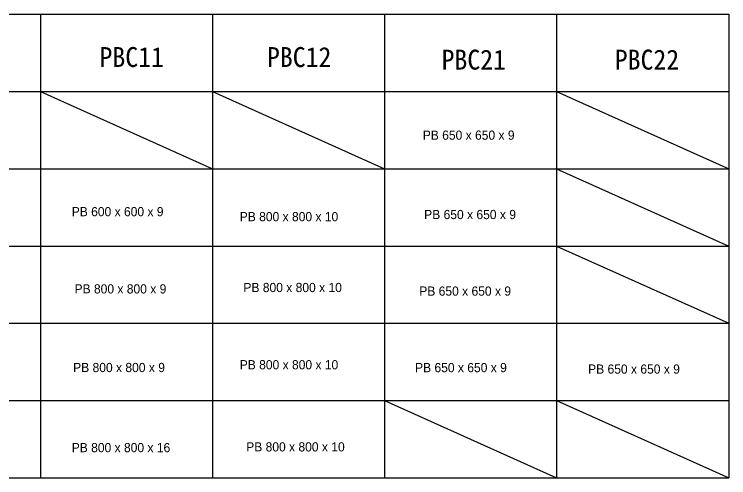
# Model space of a CAD drawing. Extents: x 152195838 to 160350639, y 364657247 to 370318102.
# Drawn here: x 160137023 to 160200115, y 364701054 to 364741982 of the extents above; entities that cross this region are included whole.
import ezdxf
from ezdxf.enums import TextEntityAlignment as Align

# ---------------------------------------------------------------- set-up
doc = ezdxf.new("R2010")
doc.units = 0
doc.header["$MEASUREMENT"] = 0
for name, color, linetype in [('ELE', 4, 'CONTINUOUS'), ('TEX', 3, 'CONTINUOUS'), ('text', 3, 'CONTINUOUS')]:
    doc.layers.add(name, color=color, linetype=linetype)
doc.styles.add('CGS-LEAD', font='', dxfattribs={"width": 0.9})
doc.styles.add('돋움체', font='')
doc.styles.get('CGS-LEAD').set_extended_font_data('Dotum')
doc.styles.get('돋움체').set_extended_font_data('DotumChe')

msp = doc.modelspace()

# ---------------------------------------------------------------- linework, layer by layer
at = {"layer": 'ELE'}
for p, q in [((160063345.8464, 364741981.897), (160200114.6856, 364741981.897)), ((160139328.5348, 364741981.897), (160139328.5348, 364701054.123)), ((160154525.0725, 364741981.897), (160154525.0725, 364701054.123)), ((160169721.6102, 364741981.897), (160169721.6102, 364701054.123)), ((160184918.1479, 364741981.897), (160184918.1479, 364701054.123)), ((160200114.6856, 364741981.897), (160200114.6856, 364701054.123)), ((160063345.8464, 364735160.6014), (160200114.6856, 364735160.6014)), ((160139328.5348, 364735160.6014), (160154525.0725, 364728339.3057)), ((160154525.0725, 364735160.6014), (160169721.6102, 364728339.3057)), ((160184918.1479, 364735160.6014), (160200114.6856, 364728339.3057)), ((160063345.8464, 364728339.3057), (160200114.6856, 364728339.3057)), ((160184918.1479, 364728339.3057), (160200114.6856, 364721518.01)), ((160063345.8464, 364721518.01), (160200114.6856, 364721518.01)), ((160184918.1479, 364721518.01), (160200114.6856, 364714696.7143)), ((160063345.8464, 364714696.7143), (160200114.6856, 364714696.7143)), ((160063345.8464, 364707875.4187), (160200114.6856, 364707875.4187)), ((160169721.6102, 364707875.4187), (160184918.1479, 364701054.123)), ((160184918.1479, 364707875.4187), (160200114.6856, 364701054.123)), ((160063345.8464, 364701054.123), (160200114.6856, 364701054.123))]:
    msp.add_line(p, q, dxfattribs=at)

# ---------------------------------------------------------------- texts
at = {"layer": 'TEX', "color": 3, "style": '돋움체'}
for s, p in [('PBC11', (160144551.1817, 364738206.7486)), ('PBC12', (160159338.3432, 364738206.7486)), ('PBC21', (160174758.177, 364737978.2842)), ('PBC22', (160190053.9574, 364737978.2842))]:
    msp.add_text(s, height=1760, dxfattribs=at).set_placement(p, align=Align.MIDDLE_LEFT)
at = {"layer": 'text', "color": 7, "style": 'CGS-LEAD'}
for s, p in [('PB 650 x 650 x 9', (160173095.8619, 364731308.2193)), ('PB 600 x 600 x 9', (160142094.925, 364724552.1992)), ('PB 800 x 800 x 10', (160156931.7079, 364724111.5892)), ('PB 650 x 650 x 9', (160173219.9152, 364724299.2564)), ('PB 800 x 800 x 9', (160142343.0317, 364717730.9035)), ('PB 800 x 800 x 10', (160157254.2466, 364717853.2952)), ('PB 650 x 650 x 9', (160172785.7284, 364717535.0768)), ('PB 800 x 800 x 9', (160142218.9783, 364710787.2162)), ('PB 800 x 800 x 10', (160156931.7079, 364711031.9995)), ('PB 650 x 650 x 9', (160172413.5683, 364710779.0567)), ('PB 650 x 650 x 9', (160187696.9434, 364710648.5056)), ('PB 800 x 800 x 16', (160142094.925, 364703712.9777)), ('PB 800 x 800 x 10', (160157502.3534, 364703778.2533))]:
    msp.add_text(s, height=813.695995, dxfattribs=at).set_placement(p, align=Align.MIDDLE_LEFT)

doc.saveas('drawing.dxf')
